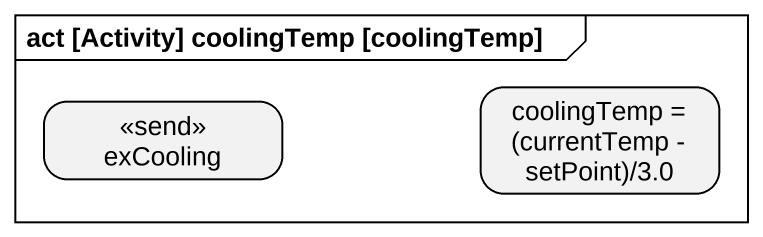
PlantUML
@startuml
mainframe act [Activity] coolingTemp [coolingTemp]
hide empty description
state exCooling <<send>>
state "coolingTemp = (currentTemp - setPoint)/3.0" as coolingTemp_currentTemp
@enduml
